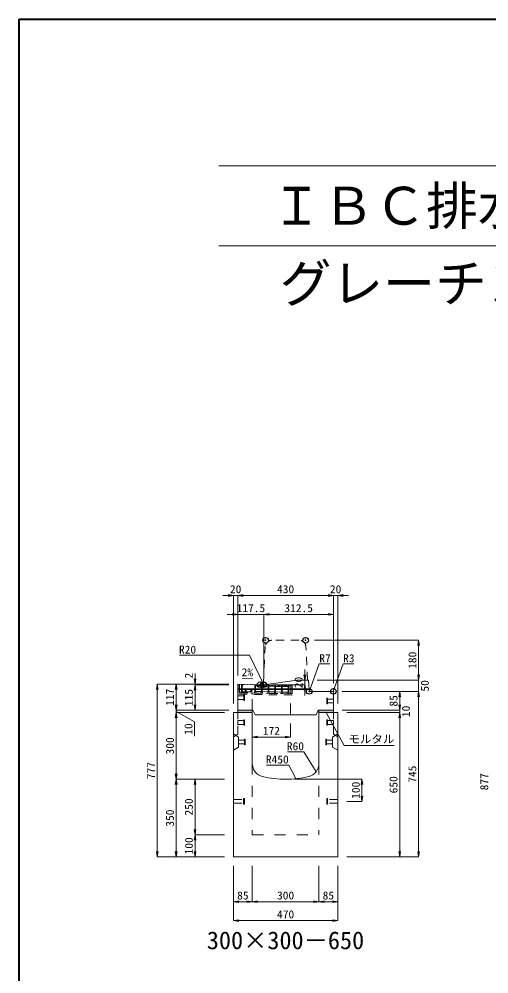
# Model space of a CAD drawing. Units: millimetres at full size. Extents: x -1809 to 57027, y -20349 to 17321.
# Drawn here: x 1200 to 3315, y -5822 to -1526 of the extents above; entities that cross this region are included whole.
import ezdxf
from ezdxf.enums import TextEntityAlignment as Align

# ---------------------------------------------------------------- set-up
doc = ezdxf.new("R2010")
doc.units = ezdxf.units.MM
doc.header["$LTSCALE"] = 50
doc.header["$PDMODE"] = 32
doc.header["$PDSIZE"] = 25
doc.linetypes.add('USER1', pattern=[2, 1, -1])
doc.linetypes.add('USER2', pattern=[1.35, 0.75, -0.6])
for name, color, linetype in [('0_2', 7, 'Continuous'), ('作業エリア', 11, 'Continuous'), ('文字', 7, 'Continuous')]:
    doc.layers.add(name, color=color, linetype=linetype)
for name, color, linetype, lineweight in [('インサート', 3, 'USER2', 9), ('グレーチング', 7, 'USER2', 9), ('モルタル', 7, 'Continuous', 9), ('受枠', 3, 'USER2', 9), ('図枠', 7, 'Continuous', 5), ('寸法線', 7, 'Continuous', 13), ('引出線', 4, 'Continuous', 13), ('本体', 2, 'Continuous', 13), ('目地', 132, 'Continuous', 9), ('補助線', 8, 'Continuous', 13)]:
    doc.layers.add(name, color=color, linetype=linetype, lineweight=lineweight)
doc.styles.add('ＭＳ ゴシック', font='')
doc.styles.add('ＭＳ 明朝', font='')
doc.styles.get('ＭＳ ゴシック').set_extended_font_data('MS Gothic')
doc.styles.get('ＭＳ 明朝').set_extended_font_data('MS Mincho')

# ---------------------------------------------------------------- blocks, each defined once
blk = doc.blocks.new('open_arrow')
at = {"color": 0, "linetype": 'Continuous', "lineweight": -2}
blk.add_lwpolyline([(7.5, 1.25), (0, 0), (7.5, -1.25)], dxfattribs=at)

msp = doc.modelspace()

# ---------------------------------------------------------------- hatches: boundary and pattern name
at = {"layer": 'モルタル'}
for points in [[(2250, -4646.05), (2250, -4636.05), (2185, -4636.05), (2185, -4646.05)], [(2615, -4646.05), (2615, -4636.05), (2550, -4636.05), (2550, -4646.05)]]:
    msp.add_hatch(color=256, dxfattribs=at).paths.add_polyline_path(points)

# ---------------------------------------------------------------- linework, layer by layer
at = {"layer": 'インサート'}
for p, q in [((2185, -4570.55), (2212, -4570.55)), ((2185, -4570.55), (2185, -4587.55)), ((2185, -4587.55), (2212, -4587.55)), ((2215, -4566.55), (2212, -4566.55)), ((2212, -4566.55), (2212, -4591.55)), ((2212, -4591.55), (2215, -4591.55)), ((2215, -4591.55), (2215, -4566.55)), ((2585, -4581.55), (2588, -4581.55)), ((2585, -4606.55), (2585, -4581.55)), ((2588, -4581.55), (2588, -4606.55)), ((2615, -4585.55), (2588, -4585.55)), ((2615, -4585.55), (2615, -4602.55)), ((2588, -4606.55), (2585, -4606.55)), ((2615, -4602.55), (2588, -4602.55)), ((2185, -4682.55), (2212, -4682.55)), ((2185, -4682.55), (2185, -4699.55)), ((2215, -4678.55), (2212, -4678.55)), ((2212, -4678.55), (2212, -4703.55)), ((2215, -4703.55), (2215, -4678.55)), ((2585, -4678.55), (2588, -4678.55)), ((2585, -4703.55), (2585, -4678.55)), ((2588, -4678.55), (2588, -4703.55)), ((2615, -4682.55), (2588, -4682.55)), ((2615, -4682.55), (2615, -4699.55)), ((2185, -4699.55), (2212, -4699.55)), ((2212, -4703.55), (2215, -4703.55)), ((2588, -4703.55), (2585, -4703.55)), ((2615, -4699.55), (2588, -4699.55)), ((2218.2, -4766.55), (2215.2, -4766.55)), ((2215.2, -4766.55), (2215.2, -4791.55)), ((2218.2, -4791.55), (2218.2, -4766.55)), ((2581.8, -4766.55), (2584.8, -4766.55)), ((2581.8, -4791.55), (2581.8, -4766.55)), ((2584.8, -4766.55), (2584.8, -4791.55)), ((2188.2, -4770.55), (2215.2, -4770.55)), ((2188.2, -4770.55), (2188.2, -4787.55)), ((2188.2, -4787.55), (2215.2, -4787.55)), ((2215.2, -4791.55), (2218.2, -4791.55)), ((2584.8, -4791.55), (2581.8, -4791.55)), ((2611.8, -4770.55), (2584.8, -4770.55)), ((2611.8, -4787.55), (2584.8, -4787.55)), ((2611.8, -4770.55), (2611.8, -4787.55)), ((2165, -5037.55), (2211, -5037.55)), ((2165, -5054.55), (2165, -5037.55)), ((2165, -5054.55), (2211, -5054.55)), ((2211, -5058.55), (2211, -5033.55)), ((2211, -5033.55), (2215, -5033.55)), ((2215, -5058.55), (2211, -5058.55)), ((2215, -5058.55), (2215, -5033.55)), ((2585, -5033.55), (2589, -5033.55)), ((2585, -5033.55), (2585, -5058.55)), ((2589, -5058.55), (2585, -5058.55)), ((2589, -5033.55), (2589, -5058.55)), ((2635, -5037.55), (2589, -5037.55)), ((2635, -5054.55), (2589, -5054.55)), ((2635, -5037.55), (2635, -5054.55))]:
    msp.add_line(p, q, dxfattribs=at)
at = {"layer": 'グレーチング'}
for p, q in [((2200.24, -4557.37), (2200.36, -4551.37)), ((2200.36, -4551.37), (2201.38, -4550.39)), ((2201, -4519.37), (2200.88, -4525.37)), ((2200.88, -4525.37), (2201.86, -4526.39)), ((2415.95, -4523.67), (2201, -4519.37)), ((2201.86, -4526.39), (2201.38, -4550.39)), ((2204.86, -4526.45), (2204.38, -4550.45)), ((2205.36, -4551.47), (2204.38, -4550.45)), ((2205.88, -4525.47), (2204.86, -4526.45)), ((2205.24, -4557.47), (2205.36, -4551.47)), ((2205.33, -4552.97), (2260.31, -4554.07)), ((2206, -4519.47), (2205.88, -4525.47)), ((2218.12, -4538.22), (2217.82, -4553.22)), ((2218.12, -4538.22), (2248.12, -4538.82)), ((2223.12, -4538.32), (2222.82, -4553.32)), ((2243.12, -4538.72), (2242.82, -4553.72)), ((2248.12, -4538.82), (2247.82, -4553.82)), ((2260.22, -4558.57), (2260.34, -4552.57)), ((2260.34, -4552.57), (2261.36, -4551.59)), ((2260.98, -4520.57), (2260.86, -4526.57)), ((2260.86, -4526.57), (2261.84, -4527.59)), ((2261.84, -4527.59), (2261.36, -4551.59)), ((2264.84, -4527.65), (2264.36, -4551.65)), ((2264.36, -4551.65), (2291.36, -4552.19)), ((2265.34, -4552.67), (2264.36, -4551.65)), ((2265.86, -4526.67), (2264.84, -4527.65)), ((2265.22, -4558.67), (2265.34, -4552.67)), ((2265.98, -4520.67), (2265.86, -4526.67)), ((2265.86, -4526.67), (2290.98, -4521.17)), ((2265.86, -4526.67), (2290.86, -4527.17)), ((2290.22, -4559.17), (2290.34, -4553.17)), ((2290.34, -4553.17), (2291.36, -4552.19)), ((2290.98, -4521.17), (2290.86, -4527.17)), ((2290.86, -4527.17), (2291.84, -4528.19)), ((2291.84, -4528.19), (2291.36, -4552.19)), ((2294.84, -4528.25), (2294.36, -4552.25)), ((2295.34, -4553.27), (2294.36, -4552.25)), ((2294.36, -4552.25), (2321.35, -4552.79)), ((2295.86, -4527.27), (2294.84, -4528.25)), ((2295.22, -4559.27), (2295.34, -4553.27)), ((2295.98, -4521.27), (2295.86, -4527.27)), ((2295.86, -4527.27), (2320.97, -4521.77)), ((2295.86, -4527.27), (2320.85, -4527.77)), ((2320.21, -4559.77), (2320.33, -4553.77)), ((2320.33, -4553.77), (2321.35, -4552.79)), ((2320.97, -4521.77), (2320.85, -4527.77)), ((2320.85, -4527.77), (2321.83, -4528.79)), ((2321.83, -4528.79), (2321.35, -4552.79)), ((2324.83, -4528.85), (2324.35, -4552.85)), ((2325.33, -4553.87), (2324.35, -4552.85)), ((2324.35, -4552.85), (2351.35, -4553.39)), ((2325.85, -4527.87), (2324.83, -4528.85)), ((2325.21, -4559.87), (2325.33, -4553.87)), ((2325.97, -4521.87), (2325.85, -4527.87)), ((2325.85, -4527.87), (2350.97, -4522.37)), ((2325.85, -4527.87), (2350.85, -4528.37)), ((2350.33, -4554.37), (2351.35, -4553.39)), ((2350.97, -4522.37), (2350.85, -4528.37)), ((2350.85, -4528.37), (2351.83, -4529.39)), ((2351.83, -4529.39), (2351.35, -4553.39)), ((2354.83, -4529.45), (2354.35, -4553.45)), ((2355.33, -4554.47), (2354.35, -4553.45)), ((2354.35, -4553.45), (2381.34, -4553.99)), ((2355.85, -4528.47), (2354.83, -4529.45)), ((2355.97, -4522.47), (2355.85, -4528.47)), ((2355.85, -4528.47), (2380.96, -4522.97)), ((2355.85, -4528.47), (2380.84, -4528.97)), ((2380.96, -4522.97), (2380.84, -4528.97)), ((2380.84, -4528.97), (2381.82, -4529.99)), ((2381.82, -4529.99), (2381.34, -4553.99)), ((2384.82, -4530.05), (2384.34, -4554.05)), ((2385.84, -4529.07), (2384.82, -4530.05)), ((2385.96, -4523.07), (2385.84, -4529.07)), ((2385.84, -4529.07), (2410.95, -4523.57)), ((2385.84, -4529.07), (2410.83, -4529.57)), ((2410.95, -4523.57), (2410.83, -4529.57)), ((2410.83, -4529.57), (2411.81, -4530.59)), ((2411.81, -4530.59), (2411.33, -4554.59)), ((2414.81, -4530.65), (2414.33, -4554.65)), ((2415.83, -4529.67), (2414.81, -4530.65)), ((2415.95, -4523.67), (2415.83, -4529.67)), ((2415.19, -4561.67), (2200.24, -4557.37)), ((2350.21, -4560.37), (2350.33, -4554.37)), ((2355.21, -4560.47), (2355.33, -4554.47)), ((2380.2, -4560.97), (2380.32, -4554.97)), ((2380.32, -4554.97), (2381.34, -4553.99)), ((2385.32, -4555.07), (2384.34, -4554.05)), ((2384.34, -4554.05), (2411.33, -4554.59)), ((2385.2, -4561.07), (2385.32, -4555.07)), ((2410.19, -4561.57), (2410.31, -4555.57)), ((2410.31, -4555.57), (2411.33, -4554.59)), ((2415.31, -4555.67), (2414.33, -4554.65)), ((2415.19, -4561.67), (2415.31, -4555.67))]:
    msp.add_line(p, q, dxfattribs=at)
at = {"layer": 'モルタル'}
for points in [[(2185, -4636.05), (2250, -4636.05), (2250, -4646.05), (2185, -4646.05)], [(2550, -4636.05), (2615, -4636.05), (2615, -4646.05), (2550, -4646.05)]]:
    msp.add_lwpolyline(points, close=True, dxfattribs=at)
at = {"layer": '作業エリア'}
for p in [(2310, -4321.05), (2490, -4321.05), (2285, -4521.05), (2300, -4521.05), (2302.5, -4521.05), (2506.25, -4551.05), (2615, -4551.05)]:
    msp.add_point(p, dxfattribs=at)
at = {"layer": '受枠'}
for p, q in [((2187, -4519.09), (2186.12, -4563.08)), ((2429.95, -4523.95), (2187, -4519.09)), ((2193, -4519.21), (2192.24, -4557.21)), ((2423.95, -4523.83), (2423.19, -4561.83)), ((2429.95, -4523.95), (2429.07, -4567.94)), ((2429.07, -4567.94), (2186.12, -4563.08)), ((2192.24, -4557.21), (2429.19, -4561.95)), ((2249.23, -4558.35), (2249.11, -4564.34))]:
    msp.add_line(p, q, dxfattribs=at)
at = {"layer": '図枠', "lineweight": 40}
for p, q in [((1200, -18146.05), (1200, -1526.05)), ((1200, -1526.05), (24600, -1526.05))]:
    msp.add_line(p, q, dxfattribs=at)
at = {"layer": '図枠', "lineweight": 13}
for p, q in [((2100, -2186.05), (23700, -2186.05)), ((2100, -2546.05), (23700, -2546.05))]:
    msp.add_line(p, q, dxfattribs=at)
at = {"layer": '寸法線'}
for p, q in [((2233, -4119.38), (2117, -4119.38)), ((2165, -4606.03), (2165, -4119.38)), ((2185, -4119.38), (2615, -4119.38)), ((2185, -4479.03), (2185, -4119.38)), ((2185, -4479.03), (2185, -4119.38)), ((2567, -4119.38), (2683, -4119.38)), ((2615, -4511.03), (2615, -4119.38)), ((2615, -4511.03), (2615, -4119.38)), ((2635, -4606.03), (2635, -4119.38)), ((2350.5, -4204.38), (2137, -4204.38)), ((2185, -4479.03), (2185, -4204.38)), ((2615, -4204.38), (2302.5, -4204.38)), ((2302.5, -4481.03), (2302.5, -4204.38)), ((2302.5, -4481.03), (2302.5, -4204.38)), ((2615, -4514.03), (2615, -4204.38)), ((2530.02, -4321.05), (2998.78, -4321.05)), ((2998.78, -4501.05), (2998.78, -4321.05)), ((2486.36, -4569.05), (2486.36, -4453.05)), ((2998.78, -4453.05), (2998.78, -4599.05)), ((1992.06, -4471.05), (1992.06, -4569.05)), ((2486.36, -4501.05), (2490.52, -4501.05)), ((2542.52, -4501.05), (2998.78, -4501.05)), ((2542.52, -4501.05), (2998.78, -4501.05)), ((1822.06, -5296.05), (1822.06, -4519.05)), ((2144.98, -4519.05), (1822.06, -4519.05)), ((1907.06, -4519.05), (1907.06, -4636.05)), ((2144.98, -4519.05), (1907.06, -4519.05)), ((2144.98, -4519.05), (1992.06, -4519.05)), ((2144.98, -4521.05), (1992.06, -4521.05)), ((1992.06, -4521.05), (1992.06, -4636.05)), ((2144.98, -4521.05), (1992.06, -4521.05)), ((2342.52, -4521.05), (2486.36, -4521.05)), ((2655.02, -4551.05), (2998.78, -4551.05)), ((2655.02, -4551.05), (2913.78, -4551.05)), ((2655.02, -4551.05), (2998.78, -4551.05)), ((2913.78, -4551.05), (2913.78, -4636.05)), ((2998.78, -4551.05), (2998.78, -5296.05)), ((1907.06, -4588.05), (1907.06, -4694.05)), ((2913.78, -4588.05), (2913.78, -4694.05)), ((2144.98, -4636.05), (1907.06, -4636.05)), ((2144.98, -4636.05), (1907.06, -4636.05)), ((2144.98, -4636.05), (1992.06, -4636.05)), ((2655.02, -4636.05), (2913.78, -4636.05)), ((2655.02, -4636.05), (2913.78, -4636.05)), ((1907.06, -4641.05), (1990.47, -4688.34)), ((2124.98, -4646.05), (1907.06, -4646.05)), ((1907.06, -4646.05), (1907.06, -4946.05)), ((2124.98, -4646.05), (1907.06, -4646.05)), ((2675.02, -4646.05), (2913.78, -4646.05)), ((2675.02, -4646.05), (2913.78, -4646.05)), ((2913.78, -4646.05), (2913.78, -5296.05)), ((1990.47, -4688.34), (1990.47, -4752.41)), ((2422, -4696.07), (2422, -4756.28)), ((2250, -4756.28), (2422, -4756.28)), ((2124.98, -4946.05), (1907.06, -4946.05)), ((1907.06, -5296.05), (1907.06, -4946.05)), ((2124.98, -4946.05), (1907.06, -4946.05)), ((1992.06, -4946.05), (1992.06, -5196.05)), ((2124.98, -4946.05), (1992.06, -4946.05)), ((2440.02, -4946.05), (2743.78, -4946.05)), ((2743.78, -4946.05), (2743.78, -5046.05)), ((2675.02, -5046.05), (2743.78, -5046.05)), ((2124.98, -5196.05), (1992.06, -5196.05)), ((1992.06, -5196.05), (1992.06, -5296.05)), ((2124.98, -5196.05), (1992.06, -5196.05)), ((2124.98, -5296.05), (1822.06, -5296.05)), ((2124.98, -5296.05), (1907.06, -5296.05)), ((2124.98, -5296.05), (1992.06, -5296.05)), ((2675.02, -5296.05), (2913.78, -5296.05)), ((2675.02, -5296.05), (2998.78, -5296.05)), ((2165, -5336.07), (2165, -5497.21)), ((2165, -5336.07), (2165, -5582.21)), ((2250, -5336.07), (2250, -5497.21)), ((2250, -5336.07), (2250, -5497.21)), ((2550, -5336.07), (2550, -5497.21)), ((2550, -5336.07), (2550, -5497.21)), ((2635, -5336.07), (2635, -5497.21)), ((2635, -5336.07), (2635, -5582.21)), ((2165, -5497.21), (2250, -5497.21)), ((2250, -5497.21), (2550, -5497.21)), ((2550, -5497.21), (2635, -5497.21)), ((2165, -5582.21), (2635, -5582.21))]:
    msp.add_line(p, q, dxfattribs=at)
at = {"layer": '引出線'}
for points in [[(2302.5, -4521.01), (2237.16, -4388.31), (2057.16, -4388.31), (1922.49, -4388.31)], [(2507.98, -4549.19), (2551.78, -4427.12), (2599.71, -4427.12)], [(2614.12, -4551.93), (2658.9, -4427.12), (2706.63, -4427.12)], [(2252.93, -4494.47), (2204.19, -4493.5), (2252.93, -4494.47)], [(2582.5, -4646.05), (2663.13, -4795.08), (2889.05, -4795.08)], [(2537.07, -4912.74), (2482.66, -4822.84), (2407.98, -4822.84)], [(2446.44, -4943.65), (2414.22, -4882.51), (2313.21, -4882.51)]]:
    msp.add_lwpolyline(points, dxfattribs=at)
at = {"layer": '本体', "linetype": 'USER2'}
for p, q in [((2461.46, -4321.05), (2338.54, -4321.05)), ((2300.33, -4514.4), (2308.57, -4349.56)), ((2499, -4501.05), (2491.43, -4349.56))]:
    msp.add_line(p, q, dxfattribs=at)
at = {"layer": '本体'}
for p, q in [((2450.5, -4501.05), (2303.83, -4520.87)), ((2502.5, -4501.05), (2450.5, -4501.05)), ((2505.76, -4544.58), (2502.5, -4501.05)), ((2185, -4636.05), (2185, -4519.05)), ((2185, -4519.05), (2285, -4521.05)), ((2285, -4521.05), (2301.15, -4521.05)), ((2612, -4551.05), (2512.74, -4551.05)), ((2615, -4636.05), (2615, -4554.05)), ((2253, -4636.05), (2185, -4636.05)), ((2253, -4636.05), (2263, -4656.05)), ((2547, -4636.05), (2537, -4656.05)), ((2615, -4636.05), (2547, -4636.05)), ((2165, -4646.05), (2165, -5296.05)), ((2165, -4646.05), (2250, -4646.05)), ((2250, -4646.05), (2250, -4875.53)), ((2537, -4656.05), (2263, -4656.05)), ((2550, -4646.05), (2635, -4646.05)), ((2550, -4646.05), (2550, -4875.53)), ((2635, -4646.05), (2635, -5296.05)), ((2165, -5296.05), (2635, -5296.05))]:
    msp.add_line(p, q, dxfattribs=at)
at = {"layer": '本体', "linetype": 'USER1'}
for p, q in [((2250, -4636.05), (2250, -4558.36)), ((2422, -4656.05), (2422, -4561.8))]:
    msp.add_line(p, q, dxfattribs=at)
at = {"layer": '本体', "linetype": 'USER2', "lineweight": 9}
for p, q in [((2185, -4743.05), (2185, -4646.05)), ((2615, -4743.05), (2615, -4646.05)), ((2165, -4755.55), (2185, -4743.05)), ((2635, -4755.55), (2615, -4743.05))]:
    msp.add_line(p, q, dxfattribs=at)
at = {"layer": '本体', "lineweight": 9}
for p, q in [((2165, -4742.05), (2188.2, -4756.55)), ((2188.2, -4756.55), (2188.2, -4801.55)), ((2634.58, -4742.31), (2611.8, -4756.55)), ((2611.8, -4756.55), (2611.8, -4801.55)), ((2188.2, -4801.55), (2165, -4816.05)), ((2611.8, -4801.55), (2635, -4816.05))]:
    msp.add_line(p, q, dxfattribs=at)
at = {"layer": '本体', "linetype": 'USER1', "lineweight": 15}
for p, q in [((2250, -4875.53), (2250, -5196.05)), ((2550, -4875.53), (2550, -5196.05)), ((2250, -5196.05), (2550, -5196.05))]:
    msp.add_line(p, q, dxfattribs=at)
at = {"layer": '本体', "linetype": 'USER2'}
for centre, radius, start, end in [((2338.54, -4351.05), 30, 90, 177.13759), ((2461.46, -4351.05), 30, 2.86241, 90), ((2293.34, -4514.05), 7, 270, 357.13759)]:
    msp.add_arc(centre, radius, start, end, dxfattribs=at)
at = {"layer": '本体'}
for centre, radius, start, end in [((2301.15, -4501.05), 20, 270, 277.69605), ((2512.74, -4544.05), 7, 184.28915, 270), ((2612, -4554.05), 3, 0, 90), ((2310, -4875.53), 60, 180, 256.65764), ((2490, -4875.53), 60, 283.34236, 0), ((2400, -4496.05), 450, 256.65764, 283.34236)]:
    msp.add_arc(centre, radius, start, end, dxfattribs=at)
at = {"layer": '目地'}
for p, q in [((2185, -4539.05), (2505.35, -4539.05)), ((2185, -4543.05), (2505.65, -4543.05))]:
    msp.add_line(p, q, dxfattribs=at)
at = {"layer": '補助線'}
msp.add_point((2302.5, -4521.05), dxfattribs=at)

# ---------------------------------------------------------------- block references
at = {"layer": '寸法線', "xscale": 3.2, "yscale": 3.2}
for p, rotation in [((2165, -4119.38), 180), ((2615, -4119.38), 180), ((2615, -4119.38), 180), ((2185, -4204.38), 180), ((2615, -4204.38), 180), ((2998.78, -4321.05), 270), ((1992.06, -4519.05), 90), ((2486.36, -4501.05), 90), ((2998.78, -4501.05), 90), ((2998.78, -4501.05), 90), ((1822.06, -4519.05), 270), ((1907.06, -4519.05), 270), ((1992.06, -4521.05), 270), ((1992.06, -4521.05), 270), ((2486.36, -4521.05), 270), ((2913.78, -4551.05), 270), ((2998.78, -4551.05), 270), ((2998.78, -4551.05), 270), ((1907.06, -4636.05), 90), ((1907.06, -4636.05), 90), ((1992.06, -4636.05), 90), ((2913.78, -4636.05), 90), ((2913.78, -4636.05), 90), ((1907.06, -4646.05), 270), ((1907.06, -4646.05), 270), ((2913.78, -4646.05), 270), ((2913.78, -4646.05), 270), ((2422, -4756.28), 180), ((1907.06, -4946.05), 90), ((1907.06, -4946.05), 270), ((1992.06, -4946.05), 270), ((2743.78, -4946.05), 270), ((2743.78, -5046.05), 90), ((1992.06, -5196.05), 90), ((1992.06, -5196.05), 270), ((1822.06, -5296.05), 90), ((1907.06, -5296.05), 90), ((1992.06, -5296.05), 90), ((2913.78, -5296.05), 90), ((2998.78, -5296.05), 90), ((2250, -5497.21), 180), ((2550, -5497.21), 180), ((2635, -5497.21), 180), ((2635, -5582.21), 180)]:
    msp.add_blockref('open_arrow', p, dxfattribs=dict(at, rotation=rotation))
for p in [(2185, -4119.38), (2185, -4119.38), (2635, -4119.38), (2302.5, -4204.38), (2302.5, -4204.38), (2250, -4756.28), (2165, -5497.21), (2250, -5497.21), (2550, -5497.21), (2165, -5582.21)]:
    msp.add_blockref('open_arrow', p, dxfattribs=at)
at = {"layer": '引出線', "xscale": 0.0533, "yscale": 0.0533}
for p, rotation in [((2252.93, -4494.47), 178.9), ((2302.5, -4521.01), 116.2), ((2507.98, -4549.19), 70.3), ((2614.12, -4551.93), 70.3), ((2582.5, -4646.05), 298.4), ((2537.07, -4912.74), 121.2), ((2446.44, -4943.65), 117.8)]:
    msp.add_blockref('open_arrow', p, dxfattribs=dict(at, rotation=rotation))

# ---------------------------------------------------------------- texts
at = {"layer": '0_2', "style": 'ＭＳ ゴシック'}
msp.add_text('グレーチング式 ３００型', height=170.9, dxfattribs=at).set_placement((2373.24, -2714.55), align=Align.MIDDLE_LEFT)
at = {"layer": '図枠', "style": 'ＭＳ ゴシック'}
msp.add_text('\u3000ＩＢＣ排水側溝 深型集水桝 セミフラットＢ Ⅱ型 斜左 H=0-20\u3000断面図', height=170.9, dxfattribs=at).set_placement((2100, -2366.05), align=Align.MIDDLE_LEFT)
at = {"layer": '寸法線', "style": 'ＭＳ 明朝', "width": 1.05}
for s, p in [('20', (2175, -4091.36)), ('430', (2400, -4091.36)), ('20', (2625, -4091.36)), ('117.5', (2243.75, -4176.36)), ('312.5', (2458.75, -4176.36)), ('172', (2336, -4728.26)), ('85', (2207.5, -5469.19)), ('300', (2400, -5469.19)), ('85', (2592.5, -5469.19)), ('470', (2400, -5554.19))]:
    msp.add_text(s, height=36.03, dxfattribs=at).set_placement(p, align=Align.MIDDLE_CENTER)
for s, p in [('180', (2970.76, -4411.05)), ('2', (1964.06, -4480.2)), ('20', (2458.34, -4511.05)), ('50', (3026.8, -4526.05)), ('117', (1879.04, -4577.55)), ('115', (1964.04, -4578.55)), ('85', (2885.76, -4593.55)), ('10', (2941.8, -4641.05)), ('10', (1962.45, -4720.38)), ('300', (1879.04, -4796.05)), ('777', (1794.04, -4907.55)), ('745', (2970.76, -4923.55)), ('650', (2885.76, -4971.05)), ('877', (3294.04, -4957.55)), ('100', (2715.76, -4996.05)), ('250', (1964.04, -5071.05)), ('350', (1879.04, -5121.05)), ('100', (1964.04, -5246.05))]:
    msp.add_text(s, height=36.03, rotation=90, dxfattribs=at).set_placement(p, align=Align.MIDDLE_CENTER)
at = {"layer": '引出線', "style": 'ＭＳ 明朝', "width": 1.05}
for s, p in [('R20', (1997.16, -4345.11)), ('R60', (2482.66, -4779.64)), ('R450', (2414.22, -4839.31))]:
    msp.add_text(s, height=36.03, dxfattribs=at).set_placement(p, align=Align.TOP_RIGHT)
for s, p in [('R7', (2551.78, -4383.92)), ('R3', (2658.9, -4383.92)), ('モルタル', (2683.13, -4747.97))]:
    msp.add_text(s, height=36.03, dxfattribs=at).set_placement(p, align=Align.TOP_LEFT)
msp.add_text('2%', height=36.03, rotation=358.854, dxfattribs=at).set_placement((2253.87, -4447.58), align=Align.TOP_RIGHT)
at = {"layer": '文字', "style": 'ＭＳ 明朝'}
msp.add_text('300×300－650', height=80.06, dxfattribs=at).set_placement((2399.52, -5671.03), align=Align.MIDDLE_CENTER)

doc.saveas('drawing.dxf')
